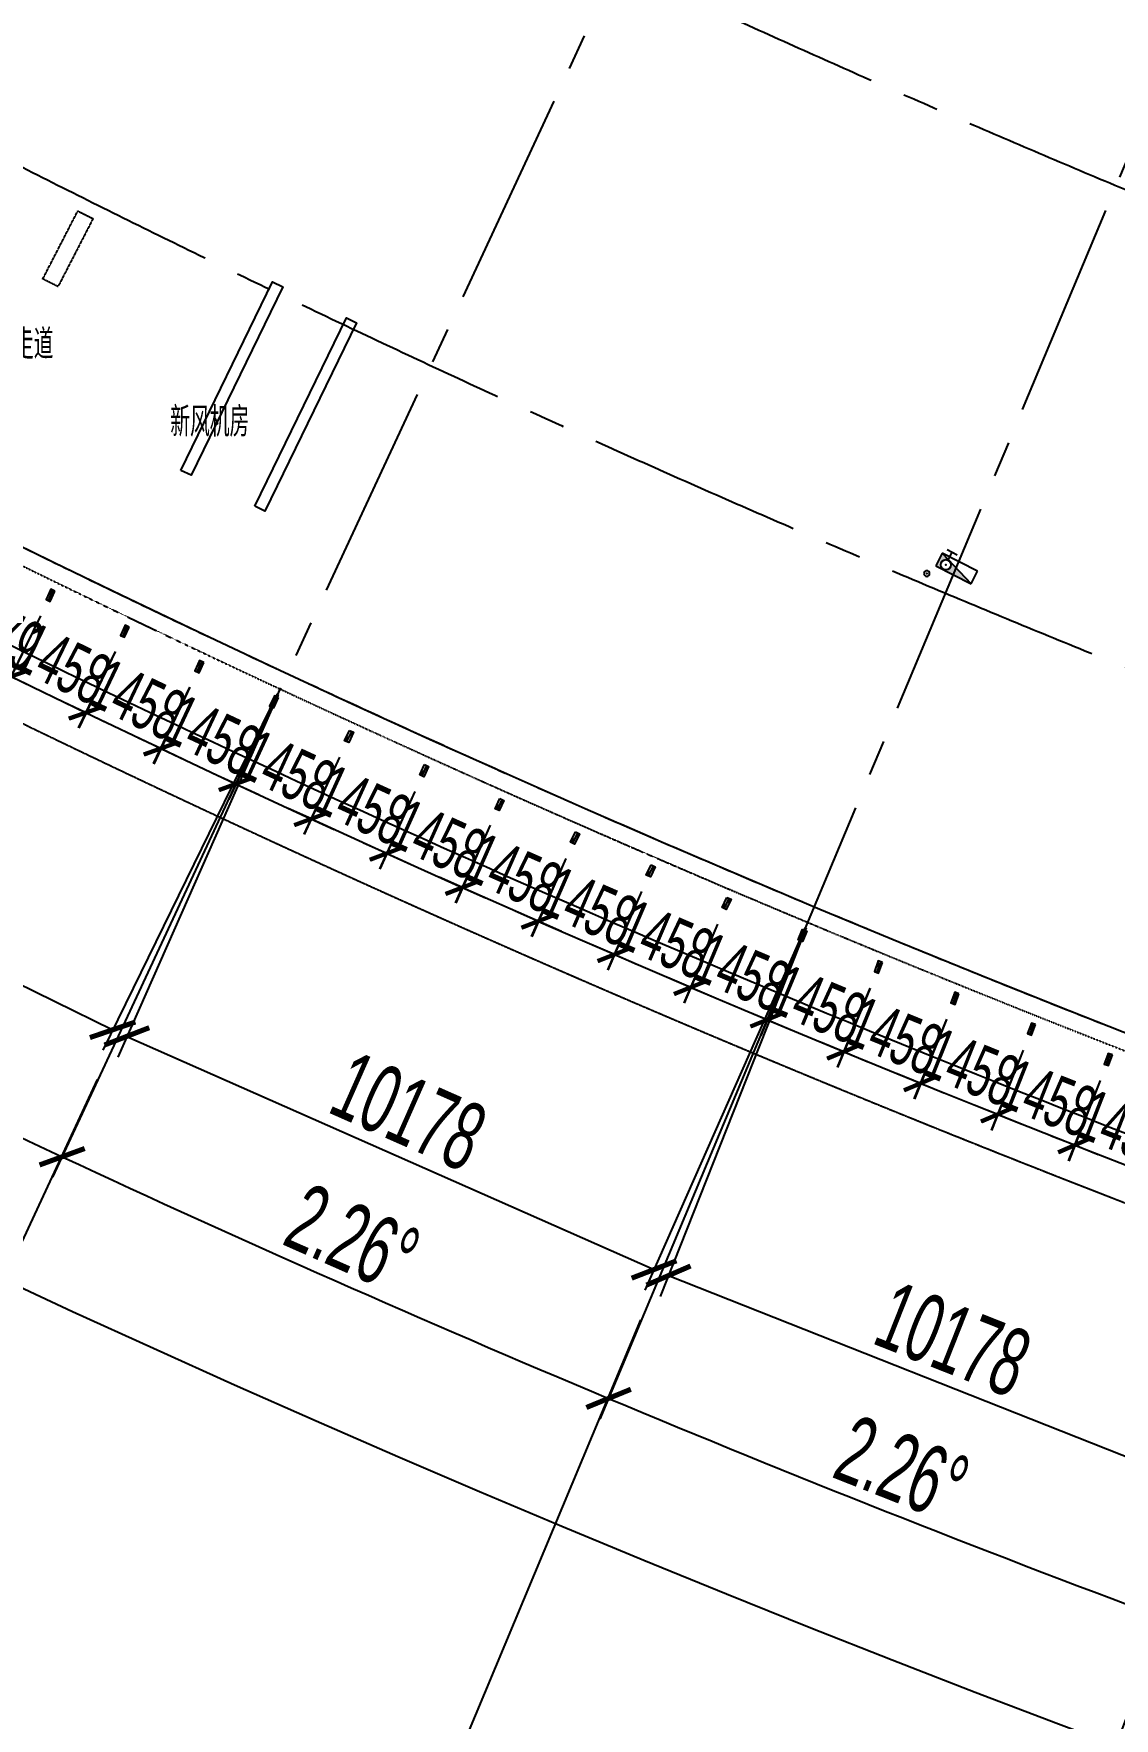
# Model space of a CAD drawing. Extents: x -668578 to 2331563, y -1202445 to 1620273.
# Drawn here: x 207687 to 226766, y 37965 to 67706 of the extents above; entities that cross this region are included whole.
import ezdxf
from ezdxf.enums import TextEntityAlignment as Align

# ---------------------------------------------------------------- set-up
doc = ezdxf.new("R2010")
doc.units = 0
for name, pattern in [('CENTER2', [28.575, 19.05, -3.175, 3.175, -3.175]), ('DASH', [0.35, 0.25, -0.1]), ('DOT2', [0.125, 0, -0.125])]:
    doc.linetypes.add(name, pattern=pattern)
doc.layers.get('0').update_dxf_attribs({"color": 8})
doc.layers.get('Defpoints').update_dxf_attribs({"color": 8})
for name, color, linetype in [('#标注', 8, 'Continuous'), ('#轴线', 8, 'CENTER2'), ('A-BEAM-PLAN-C', 8, 'Continuous'), ('A-FLOR-OTLN', 8, 'DOT2'), ('A-HATH', 8, 'Continuous'), ('A-WIND-FRAM', 8, 'Continuous'), ('外轮廓', 8, 'Continuous'), ('建-文字', 8, 'Continuous'), ('暖-空调箱-基础', 8, 'Continuous'), ('水-消防-消火栓', 8, 'Continuous'), ('水-消防-消火栓-标识', 8, 'Continuous')]:
    doc.layers.add(name, color=color, linetype=linetype)
doc.styles.add('JHZX', font='jrs.shx', dxfattribs={"width": 0.6, "bigfont": 'jhz.shx'})
doc.styles.add('XD2008', font='xd-hzs.shx', dxfattribs={"width": 0.7, "bigfont": 'xd-hztxt.shx'})
doc.dimstyles.new('JZBZ-300', dxfattribs={"dimscale": 300, "dimtxt": 3, "dimasz": 1.5, "dimexe": 1, "dimexo": 1, "dimgap": 0.5, "dimtad": 1, "dimdec": 0, "dimdsep": 46, "dimtxsty": 'JHZX', "dimblk1": 'ARCHTICK', "dimblk2": 'ARCHTICK', "dimsah": 1, "dimcen": 0, "dimclrd": 1, "dimclre": 1, "dimclrt": 2, "dimazin": 2, "dimtfac": 1, "dimtdec": 0, "dimtix": 1, "dimtmove": 0, "dimatfit": 3, "dimfxl": 0, "dimtolj": 1, "dimlwd": -1, "dimlwe": -1, "dimarcsym": 0})
doc.dimstyles.new('JZBZ-400', dxfattribs={"dimscale": 400, "dimtxt": 3, "dimasz": 1.5, "dimexe": 1, "dimexo": 1, "dimgap": 0.5, "dimtad": 1, "dimdec": 0, "dimdsep": 46, "dimtxsty": 'JHZX', "dimblk1": 'ARCHTICK', "dimblk2": 'ARCHTICK', "dimsah": 1, "dimcen": 0, "dimclrd": 1, "dimclre": 1, "dimclrt": 2, "dimazin": 2, "dimtfac": 1, "dimtdec": 0, "dimtix": 1, "dimtmove": 0, "dimatfit": 3, "dimfxl": 0, "dimtolj": 1, "dimlwd": -1, "dimlwe": -1, "dimarcsym": 0})

# ---------------------------------------------------------------- blocks, each defined once
blk = doc.blocks.new('_ARCHTICK')
at = {"color": 0, "linetype": 'ByBlock', "const_width": 0.15}
blk.add_lwpolyline([(-0.5, -0.5), (0.5, 0.5)], dxfattribs=at)
blk = doc.blocks.new('*D2939')
at = {"layer": '#标注', "ltscale": 300, "transparency": 16777216}
for p, q in [((-1773, -1481), (-9342, -7863)), ((165914, -92056), (164727, -101884))]:
    blk.add_line(p, q, dxfattribs=at)
blk.add_arc((197092, 166179), 269610, 220.13382, 263.11563, dxfattribs=at)
at = {"layer": 'Defpoints', "color": 0, "ltscale": 300, "transparency": 16777216}
for p in [(197092, 166179), (-1467, -1224), (40380, -53208), (165962, -91659)]:
    blk.add_point(p, dxfattribs=at)
at = {"layer": '#标注', "ltscale": 300, "transparency": 16777216, "xscale": 600, "yscale": 600, "zscale": 600}
for p, rotation in [((-9036, -7605), 130.1338192809485), ((164775, -101487), 353.1156299250187)]:
    blk.add_blockref('_ARCHTICK', p, dxfattribs=dict(at, rotation=rotation))
at = {"layer": '#标注', "ltscale": 300, "transparency": 16777216, "insert": (69342, -70334), "char_height": 1200, "attachment_point": 5, "rotation": 331.6247, "style": 'JHZX'}
blk.add_mtext('\\A1;42.98°', dxfattribs=at)
blk = doc.blocks.new('*D2958')
at = {"layer": '#标注', "ltscale": 300, "transparency": 16777216}
for p, q in [((78018, -65075), (74585, -71743)), ((87239, -69595), (84071, -76394))]:
    blk.add_line(p, q, dxfattribs=at)
blk.add_arc((197092, 166179), 267210, 242.75582, 245.01802, dxfattribs=at)
at = {"layer": 'Defpoints', "color": 0, "ltscale": 300, "transparency": 16777216}
for p in [(197092, 166179), (78201, -64720), (87408, -69233), (77905, -72977)]:
    blk.add_point(p, dxfattribs=at)
at = {"layer": '#标注', "ltscale": 300, "transparency": 16777216, "xscale": 600, "yscale": 600, "zscale": 600}
for p, rotation in [((74768, -71388), 152.7558238595363), ((84240, -76031), 335.0180245994224)]:
    blk.add_blockref('_ARCHTICK', p, dxfattribs=dict(at, rotation=rotation))
at = {"layer": '#标注', "ltscale": 300, "transparency": 16777216, "insert": (79833, -73038), "char_height": 1200, "attachment_point": 5, "rotation": 333.8869, "style": 'JHZX'}
blk.add_mtext('\\A1;2.26°', dxfattribs=at)
blk = doc.blocks.new('*D2959')
at = {"layer": '#标注', "ltscale": 300, "transparency": 16777216}
for p, q in [((87239, -69595), (84071, -76394)), ((96631, -73748), (93735, -80666))]:
    blk.add_line(p, q, dxfattribs=at)
blk.add_arc((197092, 166179), 267210, 245.01802, 247.28023, dxfattribs=at)
at = {"layer": 'Defpoints', "color": 0, "ltscale": 300, "transparency": 16777216}
for p in [(197092, 166179), (87408, -69233), (96786, -73379), (87438, -77495)]:
    blk.add_point(p, dxfattribs=at)
at = {"layer": '#标注', "ltscale": 300, "transparency": 16777216, "xscale": 600, "yscale": 600, "zscale": 600}
for p, rotation in [((84240, -76031), 155.0180245994236), ((93889, -80297), 337.2802253813074)]:
    blk.add_blockref('_ARCHTICK', p, dxfattribs=dict(at, rotation=rotation))
at = {"layer": '#标注', "ltscale": 300, "transparency": 16777216, "insert": (89367, -77480), "char_height": 1200, "attachment_point": 5, "rotation": 336.1491, "style": 'JHZX'}
blk.add_mtext('\\A1;2.26°', dxfattribs=at)
blk = doc.blocks.new('*D2960')
at = {"layer": '#标注', "ltscale": 300, "transparency": 16777216}
for p, q in [((96631, -73748), (93735, -80666)), ((106180, -77526), (103559, -84553))]:
    blk.add_line(p, q, dxfattribs=at)
blk.add_arc((197092, 166179), 267210, 247.28023, 249.54243, dxfattribs=at)
at = {"layer": 'Defpoints', "color": 0, "ltscale": 300, "transparency": 16777216}
for p in [(197092, 166179), (96786, -73379), (106320, -77151), (97142, -81634)]:
    blk.add_point(p, dxfattribs=at)
at = {"layer": '#标注', "ltscale": 300, "transparency": 16777216, "xscale": 600, "yscale": 600, "zscale": 600}
for p, rotation in [((93889, -80297), 157.2802253813057), ((103699, -84178), 339.5424261212691)]:
    blk.add_blockref('_ARCHTICK', p, dxfattribs=dict(at, rotation=rotation))
at = {"layer": '#标注', "ltscale": 300, "transparency": 16777216, "insert": (99069, -81542), "char_height": 1200, "attachment_point": 5, "rotation": 338.4113, "style": 'JHZX'}
blk.add_mtext('\\A1;2.26°', dxfattribs=at)
blk = doc.blocks.new('*U2924')
at = {"linetype": 'ByBlock'}
blk.add_line((0, -20), (0, 0), dxfattribs=at)
blk.add_circle((0, -24), 4, dxfattribs=at)
at = {"color": 253, "linetype": 'ByBlock', "style": 'JHZX', "width": 0.75}
blk.add_attdef('AXES', text='', height=4, dxfattribs=at).set_placement((0, -24), align=Align.MIDDLE_CENTER)
blk = doc.blocks.new('*D3014')
at = {"layer": '#标注', "transparency": 16777216}
for p, q in [((-66450, -58952), (-69281, -65356)), ((-57141, -63067), (-59973, -69472)), ((-69120, -64990), (-59811, -69106))]:
    blk.add_line(p, q, dxfattribs=at)
at = {"layer": 'Defpoints', "color": 0, "transparency": 16777216}
for p in [(-66288, -58586), (-56979, -62701), (-59811, -69106)]:
    blk.add_point(p, dxfattribs=at)
at = {"layer": '#标注', "transparency": 16777216, "xscale": 600, "yscale": 600, "zscale": 600}
for p, rotation in [((-69120, -64990), 156.1491234698801), ((-59811, -69106), 336.1491234698801)]:
    blk.add_blockref('_ARCHTICK', p, dxfattribs=dict(at, rotation=rotation))
at = {"layer": '#标注', "transparency": 16777216, "insert": (-64142, -66317), "char_height": 1200, "attachment_point": 5, "rotation": 336.1491, "style": 'JHZX'}
blk.add_mtext('\\A1;10178', dxfattribs=at)
blk = doc.blocks.new('*D3015')
at = {"layer": '#标注', "transparency": 16777216}
for p, q in [((-75603, -54465), (-78685, -60753)), ((-66464, -58945), (-69546, -65233)), ((-78509, -60394), (-69370, -64874))]:
    blk.add_line(p, q, dxfattribs=at)
at = {"layer": 'Defpoints', "color": 0, "transparency": 16777216}
for p in [(-75427, -54106), (-66288, -58586), (-69370, -64874)]:
    blk.add_point(p, dxfattribs=at)
at = {"layer": '#标注', "transparency": 16777216, "xscale": 600, "yscale": 600, "zscale": 600}
for p, rotation in [((-78509, -60394), 153.8869252948706), ((-69370, -64874), 333.8869252948707)]:
    blk.add_blockref('_ARCHTICK', p, dxfattribs=dict(at, rotation=rotation))
at = {"layer": '#标注', "transparency": 16777216, "insert": (-73588, -61915), "char_height": 1200, "attachment_point": 5, "rotation": 333.8869, "style": 'JHZX'}
blk.add_mtext('\\A1;10178', dxfattribs=at)
blk = doc.blocks.new('*D3021')
at = {"layer": '#标注', "transparency": 16777216}
for p, q in [((-57126, -63073), (-59703, -69585)), ((-47662, -66818), (-50239, -73330)), ((-59556, -69213), (-50092, -72958))]:
    blk.add_line(p, q, dxfattribs=at)
at = {"layer": 'Defpoints', "color": 0, "transparency": 16777216}
for p in [(-56979, -62701), (-47515, -66446), (-50092, -72958)]:
    blk.add_point(p, dxfattribs=at)
at = {"layer": '#标注', "transparency": 16777216, "xscale": 600, "yscale": 600, "zscale": 600}
for p, rotation in [((-59556, -69213), 158.4113267958143), ((-50092, -72958), 338.4113267958143)]:
    blk.add_blockref('_ARCHTICK', p, dxfattribs=dict(at, rotation=rotation))
at = {"layer": '#标注', "transparency": 16777216, "insert": (-54529, -70341), "char_height": 1200, "attachment_point": 5, "rotation": 338.4113, "style": 'JHZX'}
blk.add_mtext('\\A1;10178', dxfattribs=at)
blk = doc.blocks.new('*D2712')
at = {"layer": '#标注', "color": 1, "ltscale": 300, "transparency": 16777216}
for p, q in [((206749, 57949), (206094, 56610)), ((207809, 57431), (207153, 56091)), ((206226, 56879), (205822, 57077)), ((206226, 56879), (207285, 56361)), ((207285, 56361), (207689, 56163))]:
    blk.add_line(p, q, dxfattribs=at)
at = {"layer": 'Defpoints', "color": 0, "ltscale": 300, "transparency": 16777216}
for p in [(206881, 58219), (207941, 57700), (207285, 56361)]:
    blk.add_point(p, dxfattribs=at)
at = {"layer": '#标注', "color": 1, "ltscale": 300, "transparency": 16777216, "xscale": 450, "yscale": 450, "zscale": 450}
for p, rotation in [((206226, 56879), 333.9177670840003), ((207285, 56361), 153.9177670840002)]:
    blk.add_blockref('_ARCHTICK', p, dxfattribs=dict(at, rotation=rotation))
at = {"layer": '#标注', "color": 2, "ltscale": 300, "transparency": 16777216, "insert": (207019, 57159), "char_height": 900, "attachment_point": 5, "rotation": 333.9178, "style": 'JHZX'}
blk.add_mtext('\\A1;1179', dxfattribs=at)
blk = doc.blocks.new('*D2713')
at = {"layer": '#标注', "color": 1, "ltscale": 300, "transparency": 16777216}
for p, q in [((207810, 57430), (207161, 56086)), ((207291, 56356), (206886, 56552)), ((209123, 56796), (208474, 55452)), ((207291, 56356), (208604, 55722)), ((208604, 55722), (209009, 55526))]:
    blk.add_line(p, q, dxfattribs=at)
at = {"layer": 'Defpoints', "color": 0, "ltscale": 300, "transparency": 16777216}
for p in [(207941, 57700), (209253, 57066), (208604, 55722)]:
    blk.add_point(p, dxfattribs=at)
at = {"layer": '#标注', "color": 1, "ltscale": 300, "transparency": 16777216, "xscale": 450, "yscale": 450, "zscale": 450}
for p, rotation in [((207291, 56356), 334.2100871150894), ((208604, 55722), 154.2100871150894)]:
    blk.add_blockref('_ARCHTICK', p, dxfattribs=dict(at, rotation=rotation))
at = {"layer": '#标注', "color": 2, "ltscale": 300, "transparency": 16777216, "insert": (208209, 56580), "char_height": 900, "attachment_point": 5, "rotation": 334.2101, "style": 'JHZX'}
blk.add_mtext('\\A1;1458', dxfattribs=at)
blk = doc.blocks.new('*D2714')
at = {"layer": '#标注', "color": 1, "ltscale": 300, "transparency": 16777216}
for p, q in [((209124, 56795), (208482, 55445)), ((210440, 56168), (209798, 54819)), ((208611, 55716), (208204, 55910)), ((208611, 55716), (209927, 55090)), ((209927, 55090), (210333, 54896))]:
    blk.add_line(p, q, dxfattribs=at)
at = {"layer": 'Defpoints', "color": 0, "ltscale": 300, "transparency": 16777216}
for p in [(209253, 57066), (210569, 56439), (209927, 55090)]:
    blk.add_point(p, dxfattribs=at)
at = {"layer": '#标注', "color": 1, "ltscale": 300, "transparency": 16777216, "xscale": 450, "yscale": 450, "zscale": 450}
for p, rotation in [((208611, 55716), 334.5332609534205), ((209927, 55090), 154.5332609534205)]:
    blk.add_blockref('_ARCHTICK', p, dxfattribs=dict(at, rotation=rotation))
at = {"layer": '#标注', "color": 2, "ltscale": 300, "transparency": 16777216, "insert": (209527, 55945), "char_height": 900, "attachment_point": 5, "rotation": 334.5333, "style": 'JHZX'}
blk.add_mtext('\\A1;1458', dxfattribs=at)
blk = doc.blocks.new('*D2715')
at = {"layer": '#标注', "color": 1, "ltscale": 300, "transparency": 16777216}
for p, q in [((210442, 56167), (209806, 54812)), ((211762, 55548), (211126, 54193)), ((209933, 55084), (209526, 55275)), ((209933, 55084), (211253, 54464)), ((211253, 54464), (211660, 54273))]:
    blk.add_line(p, q, dxfattribs=at)
at = {"layer": 'Defpoints', "color": 0, "ltscale": 300, "transparency": 16777216}
for p in [(210569, 56439), (211889, 55820), (211253, 54464)]:
    blk.add_point(p, dxfattribs=at)
at = {"layer": '#标注', "color": 1, "ltscale": 300, "transparency": 16777216, "xscale": 450, "yscale": 450, "zscale": 450}
for p, rotation in [((209933, 55084), 334.8564512990415), ((211253, 54464), 154.8564512990415)]:
    blk.add_blockref('_ARCHTICK', p, dxfattribs=dict(at, rotation=rotation))
at = {"layer": '#标注', "color": 2, "ltscale": 300, "transparency": 16777216, "insert": (210848, 55317), "char_height": 900, "attachment_point": 5, "rotation": 334.8565, "style": 'JHZX'}
blk.add_mtext('\\A1;1458', dxfattribs=at)
blk = doc.blocks.new('*D2716')
at = {"layer": '#标注', "color": 1, "ltscale": 300, "transparency": 16777216}
for p, q in [((211763, 55547), (211134, 54186)), ((213086, 54935), (212457, 53574)), ((211260, 54458), (210851, 54647)), ((211260, 54458), (212583, 53846)), ((212583, 53846), (212991, 53658))]:
    blk.add_line(p, q, dxfattribs=at)
at = {"layer": 'Defpoints', "color": 0, "ltscale": 300, "transparency": 16777216}
for p in [(211889, 55820), (213212, 55208), (212583, 53846)]:
    blk.add_point(p, dxfattribs=at)
at = {"layer": '#标注', "color": 1, "ltscale": 300, "transparency": 16777216, "xscale": 450, "yscale": 450, "zscale": 450}
for p, rotation in [((211260, 54458), 335.179621889747), ((212583, 53846), 155.1796218897469)]:
    blk.add_blockref('_ARCHTICK', p, dxfattribs=dict(at, rotation=rotation))
at = {"layer": '#标注', "color": 2, "ltscale": 300, "transparency": 16777216, "insert": (212173, 54697), "char_height": 900, "attachment_point": 5, "rotation": 335.1796, "style": 'JHZX'}
blk.add_mtext('\\A1;1458', dxfattribs=at)
blk = doc.blocks.new('*D2717')
at = {"layer": '#标注', "color": 1, "ltscale": 300, "transparency": 16777216}
for p, q in [((213088, 54935), (212465, 53569)), ((214414, 54330), (213792, 52964)), ((212590, 53842), (212180, 54028)), ((212590, 53842), (213916, 53237)), ((213916, 53237), (214326, 53051))]:
    blk.add_line(p, q, dxfattribs=at)
at = {"layer": 'Defpoints', "color": 0, "ltscale": 300, "transparency": 16777216}
for p in [(213212, 55208), (214539, 54603), (213916, 53237)]:
    blk.add_point(p, dxfattribs=at)
at = {"layer": '#标注', "color": 1, "ltscale": 300, "transparency": 16777216, "xscale": 450, "yscale": 450, "zscale": 450}
for p, rotation in [((212590, 53842), 335.5027874053412), ((213916, 53237), 155.5027874053413)]:
    blk.add_blockref('_ARCHTICK', p, dxfattribs=dict(at, rotation=rotation))
at = {"layer": '#标注', "color": 2, "ltscale": 300, "transparency": 16777216, "insert": (213502, 54086), "char_height": 900, "attachment_point": 5, "rotation": 335.5028, "style": 'JHZX'}
blk.add_mtext('\\A1;1458', dxfattribs=at)
blk = doc.blocks.new('*D2718')
at = {"layer": '#标注', "color": 1, "ltscale": 300, "transparency": 16777216}
for p, q in [((214416, 54329), (213800, 52958)), ((215746, 53733), (215130, 52361)), ((213923, 53232), (213512, 53416)), ((213923, 53232), (215253, 52635)), ((215253, 52635), (215663, 52450))]:
    blk.add_line(p, q, dxfattribs=at)
at = {"layer": 'Defpoints', "color": 0, "ltscale": 300, "transparency": 16777216}
for p in [(214539, 54603), (215869, 54006), (215253, 52635)]:
    blk.add_point(p, dxfattribs=at)
at = {"layer": '#标注', "color": 1, "ltscale": 300, "transparency": 16777216, "xscale": 450, "yscale": 450, "zscale": 450}
for p, rotation in [((213923, 53232), 335.8259622502645), ((215253, 52635), 155.8259622502645)]:
    blk.add_blockref('_ARCHTICK', p, dxfattribs=dict(at, rotation=rotation))
at = {"layer": '#标注', "color": 2, "ltscale": 300, "transparency": 16777216, "insert": (214834, 53480), "char_height": 900, "attachment_point": 5, "rotation": 335.826, "style": 'JHZX'}
blk.add_mtext('\\A1;1458', dxfattribs=at)
blk = doc.blocks.new('*D2719')
at = {"layer": '#标注', "color": 1, "ltscale": 300, "transparency": 16777216}
for p, q in [((215747, 53732), (215139, 52356)), ((217081, 53142), (216472, 51766)), ((215260, 52630), (214849, 52812)), ((215260, 52630), (216593, 52041)), ((216593, 52041), (217005, 51859))]:
    blk.add_line(p, q, dxfattribs=at)
at = {"layer": 'Defpoints', "color": 0, "ltscale": 300, "transparency": 16777216}
for p in [(215869, 54006), (217202, 53417), (216593, 52041)]:
    blk.add_point(p, dxfattribs=at)
at = {"layer": '#标注', "color": 1, "ltscale": 300, "transparency": 16777216, "xscale": 450, "yscale": 450, "zscale": 450}
for p, rotation in [((215260, 52630), 336.1491376852708), ((216593, 52041), 156.1491376852707)]:
    blk.add_blockref('_ARCHTICK', p, dxfattribs=dict(at, rotation=rotation))
at = {"layer": '#标注', "color": 2, "ltscale": 300, "transparency": 16777216, "insert": (216169, 52884), "char_height": 900, "attachment_point": 5, "rotation": 336.1491, "style": 'JHZX'}
blk.add_mtext('\\A1;1458', dxfattribs=at)
blk = doc.blocks.new('*D2720')
at = {"layer": '#标注', "color": 1, "ltscale": 300, "transparency": 16777216}
for p, q in [((217082, 53142), (216480, 51760)), ((218419, 52560), (217817, 51178)), ((216600, 52035), (216188, 52214)), ((216600, 52035), (217937, 51453)), ((217937, 51453), (218349, 51273))]:
    blk.add_line(p, q, dxfattribs=at)
at = {"layer": 'Defpoints', "color": 0, "ltscale": 300, "transparency": 16777216}
for p in [(217202, 53417), (218539, 52835), (217937, 51453)]:
    blk.add_point(p, dxfattribs=at)
at = {"layer": '#标注', "color": 1, "ltscale": 300, "transparency": 16777216, "xscale": 450, "yscale": 450, "zscale": 450}
for p, rotation in [((216600, 52035), 336.4723117990469), ((217937, 51453), 156.4723117990469)]:
    blk.add_blockref('_ARCHTICK', p, dxfattribs=dict(at, rotation=rotation))
at = {"layer": '#标注', "color": 2, "ltscale": 300, "transparency": 16777216, "insert": (217508, 52294), "char_height": 900, "attachment_point": 5, "rotation": 336.4723, "style": 'JHZX'}
blk.add_mtext('\\A1;1458', dxfattribs=at)
blk = doc.blocks.new('*D2721')
at = {"layer": '#标注', "color": 1, "ltscale": 300, "transparency": 16777216}
for p, q in [((218420, 52559), (217825, 51171)), ((219760, 51985), (219165, 50597)), ((217944, 51447), (217530, 51624)), ((217944, 51447), (219284, 50873)), ((219284, 50873), (219697, 50695))]:
    blk.add_line(p, q, dxfattribs=at)
at = {"layer": 'Defpoints', "color": 0, "ltscale": 300, "transparency": 16777216}
for p in [(218539, 52835), (219878, 52260), (219284, 50873)]:
    blk.add_point(p, dxfattribs=at)
at = {"layer": '#标注', "color": 1, "ltscale": 300, "transparency": 16777216, "xscale": 450, "yscale": 450, "zscale": 450}
for p, rotation in [((217944, 51447), 336.7954859437339), ((219284, 50873), 156.7954859437339)]:
    blk.add_blockref('_ARCHTICK', p, dxfattribs=dict(at, rotation=rotation))
at = {"layer": '#标注', "color": 2, "ltscale": 300, "transparency": 16777216, "insert": (218850, 51711), "char_height": 900, "attachment_point": 5, "rotation": 336.7955, "style": 'JHZX'}
blk.add_mtext('\\A1;1458', dxfattribs=at)
blk = doc.blocks.new('*D2722')
at = {"layer": '#标注', "color": 1, "ltscale": 300, "transparency": 16777216}
for p, q in [((219762, 51984), (219174, 50590)), ((221105, 51418), (220518, 50024)), ((219291, 50867), (218876, 51042)), ((219291, 50867), (220634, 50300)), ((220634, 50300), (221049, 50126))]:
    blk.add_line(p, q, dxfattribs=at)
at = {"layer": 'Defpoints', "color": 0, "ltscale": 300, "transparency": 16777216}
for p in [(219878, 52260), (221222, 51694), (220634, 50300)]:
    blk.add_point(p, dxfattribs=at)
at = {"layer": '#标注', "color": 1, "ltscale": 300, "transparency": 16777216, "xscale": 450, "yscale": 450, "zscale": 450}
for p, rotation in [((219291, 50867), 337.1406114476976), ((220634, 50300), 157.1406114476976)]:
    blk.add_blockref('_ARCHTICK', p, dxfattribs=dict(at, rotation=rotation))
at = {"layer": '#标注', "color": 2, "ltscale": 300, "transparency": 16777216, "insert": (220196, 51136), "char_height": 900, "attachment_point": 5, "rotation": 337.1406, "style": 'JHZX'}
blk.add_mtext('\\A1;1458', dxfattribs=at)
blk = doc.blocks.new('*D2723')
at = {"layer": '#标注', "color": 1, "ltscale": 300, "transparency": 16777216}
for p, q in [((221106, 51417), (220525, 50019)), ((222452, 50857), (221871, 49459)), ((220640, 50296), (220225, 50468)), ((220640, 50296), (221986, 49736)), ((221986, 49736), (222401, 49563))]:
    blk.add_line(p, q, dxfattribs=at)
at = {"layer": 'Defpoints', "color": 0, "ltscale": 300, "transparency": 16777216}
for p in [(221222, 51694), (222567, 51134), (221986, 49736)]:
    blk.add_point(p, dxfattribs=at)
at = {"layer": '#标注', "color": 1, "ltscale": 300, "transparency": 16777216, "xscale": 450, "yscale": 450, "zscale": 450}
for p, rotation in [((220640, 50296), 337.4198617751447), ((221986, 49736), 157.4198617751448)]:
    blk.add_blockref('_ARCHTICK', p, dxfattribs=dict(at, rotation=rotation))
at = {"layer": '#标注', "color": 2, "ltscale": 300, "transparency": 16777216, "insert": (221543, 50570), "char_height": 900, "attachment_point": 5, "rotation": 337.4199, "style": 'JHZX'}
blk.add_mtext('\\A1;1458', dxfattribs=at)
blk = doc.blocks.new('*D2724')
at = {"layer": '#标注', "color": 1, "ltscale": 300, "transparency": 16777216}
for p, q in [((222454, 50857), (221880, 49452)), ((223803, 50305), (223229, 48901)), ((221993, 49730), (221577, 49900)), ((221993, 49730), (223343, 49178)), ((223343, 49178), (223759, 49008))]:
    blk.add_line(p, q, dxfattribs=at)
at = {"layer": 'Defpoints', "color": 0, "ltscale": 300, "transparency": 16777216}
for p in [(222567, 51134), (223917, 50583), (223343, 49178)]:
    blk.add_point(p, dxfattribs=at)
at = {"layer": '#标注', "color": 1, "ltscale": 300, "transparency": 16777216, "xscale": 450, "yscale": 450, "zscale": 450}
for p, rotation in [((221993, 49730), 337.7649645479589), ((223343, 49178), 157.7649645479589)]:
    blk.add_blockref('_ARCHTICK', p, dxfattribs=dict(at, rotation=rotation))
at = {"layer": '#标注', "color": 2, "ltscale": 300, "transparency": 16777216, "insert": (222895, 50010), "char_height": 900, "attachment_point": 5, "rotation": 337.765, "style": 'JHZX'}
blk.add_mtext('\\A1;1458', dxfattribs=at)
blk = doc.blocks.new('*D2725')
at = {"layer": '#标注', "color": 1, "ltscale": 300, "transparency": 16777216}
for p, q in [((223805, 50304), (223238, 48894)), ((225157, 49760), (224590, 48350)), ((223350, 49173), (222932, 49341)), ((223350, 49173), (224702, 48629)), ((224702, 48629), (225120, 48461))]:
    blk.add_line(p, q, dxfattribs=at)
at = {"layer": 'Defpoints', "color": 0, "ltscale": 300, "transparency": 16777216}
for p in [(223917, 50583), (225269, 50039), (224702, 48629)]:
    blk.add_point(p, dxfattribs=at)
at = {"layer": '#标注', "color": 1, "ltscale": 300, "transparency": 16777216, "xscale": 450, "yscale": 450, "zscale": 450}
for p, rotation in [((223350, 49173), 338.0881393778219), ((224702, 48629), 158.0881393778219)]:
    blk.add_blockref('_ARCHTICK', p, dxfattribs=dict(at, rotation=rotation))
at = {"layer": '#标注', "color": 2, "ltscale": 300, "transparency": 16777216, "insert": (224250, 49457), "char_height": 900, "attachment_point": 5, "rotation": 338.0881, "style": 'JHZX'}
blk.add_mtext('\\A1;1458', dxfattribs=at)
blk = doc.blocks.new('*D2726')
at = {"layer": '#标注', "color": 1, "ltscale": 300, "transparency": 16777216}
for p, q in [((225159, 49760), (224599, 48344)), ((226514, 49223), (225954, 47808)), ((224709, 48623), (224291, 48789)), ((224709, 48623), (226065, 48087)), ((226065, 48087), (226483, 47921))]:
    blk.add_line(p, q, dxfattribs=at)
at = {"layer": 'Defpoints', "color": 0, "ltscale": 300, "transparency": 16777216}
for p in [(225269, 50039), (226625, 49502), (226065, 48087)]:
    blk.add_point(p, dxfattribs=at)
at = {"layer": '#标注', "color": 1, "ltscale": 300, "transparency": 16777216, "xscale": 450, "yscale": 450, "zscale": 450}
for p, rotation in [((224709, 48623), 338.4113142554529), ((226065, 48087), 158.4113142554529)]:
    blk.add_blockref('_ARCHTICK', p, dxfattribs=dict(at, rotation=rotation))
at = {"layer": '#标注', "color": 2, "ltscale": 300, "transparency": 16777216, "insert": (225608, 48913), "char_height": 900, "attachment_point": 5, "rotation": 338.4113, "style": 'JHZX'}
blk.add_mtext('\\A1;1458', dxfattribs=at)
blk = doc.blocks.new('*D2727')
at = {"layer": '#标注', "color": 1, "ltscale": 300, "transparency": 16777216}
for p, q in [((226516, 49223), (225963, 47802)), ((227875, 48694), (227322, 47273)), ((226072, 48081), (225652, 48245)), ((226072, 48081), (227430, 47553)), ((227430, 47553), (227850, 47389))]:
    blk.add_line(p, q, dxfattribs=at)
at = {"layer": 'Defpoints', "color": 0, "ltscale": 300, "transparency": 16777216}
for p in [(226625, 49502), (227983, 48974), (227430, 47553)]:
    blk.add_point(p, dxfattribs=at)
at = {"layer": '#标注', "color": 1, "ltscale": 300, "transparency": 16777216, "xscale": 450, "yscale": 450, "zscale": 450}
for p, rotation in [((226072, 48081), 338.7344892477993), ((227430, 47553), 158.7344892477992)]:
    blk.add_blockref('_ARCHTICK', p, dxfattribs=dict(at, rotation=rotation))
at = {"layer": '#标注', "color": 2, "ltscale": 300, "transparency": 16777216, "insert": (226969, 48376), "char_height": 900, "attachment_point": 5, "rotation": 338.7345, "style": 'JHZX'}
blk.add_mtext('\\A1;1458', dxfattribs=at)
blk = doc.blocks.new('幕墙分隔')
for p, q in [((-40, -100), (40, 100)), ((0, 100), (0, -100))]:
    blk.add_line(p, q)
blk.add_lwpolyline([(-40, 100), (40, 100), (40, -100), (-40, -100)], close=True)
blk = doc.blocks.new('消火栓箱-111')
blk.add_hatch(color=256).paths.add_polyline_path([(-200, -54), (-200, -60, -0.414214), (-110, -150, -1), (-290, -150, -0.414214), (-200, -60), (-200, -54), (-350, 0), (-350, -250), (350, -250)])
for p, q in [((350, 0), (-350, 0)), ((-350, 0), (350, -250)), ((-350, 0), (-350, -250)), ((-300, 100), (-100, 100)), ((-200, -60), (-200, 100)), ((350, -250), (350, 0)), ((-350, -250), (350, -250))]:
    blk.add_line(p, q)
blk.add_circle((-200, -150), 90)
blk.add_point((-200, -150))
at = {"layer": '水-消防-消火栓'}
blk.add_arc((-350, 0), 700, 359.9687, 0, dxfattribs=at)
blk = doc.blocks.new('立管-R75-1')
at = {"linetype": 'Continuous'}
blk.add_circle((0, 0), 75, dxfattribs=at)
blk.add_point((0, 0), dxfattribs=at)
blk = doc.blocks.new('A$Caccc0cd0')
at = {"layer": '#标注'}
for p1, p2, picture, middle in [((-75427.1, -54105.9), (-66287.9, -58585.7), '*D3015', (-73587.6, -61915.4)), ((-66287.9, -58585.7), (-56979.1, -62701.2), '*D3014', (-64141.7, -66316.5)), ((-56979.1, -62701.2), (-47515.1, -66446.1), '*D3021', (-54529.4, -70341.4))]:
    dim = blk.add_aligned_dim(p1=p1, p2=p2, distance=-7002.8, dimstyle='JZBZ-400', override={"dimclrd": 256, "dimclre": 256, "dimclrt": 256}, dxfattribs=at)
    dim.commit()
    dim.dimension.update_dxf_attribs({"geometry": picture, "text_midpoint": middle})
blk = doc.blocks.new('DSGDFG')
at = {"layer": '#标注', "ltscale": 300}
blk.add_arc((197092.2, 166179.2), 257800, 220.136073, 263.11563, dxfattribs=at)
at = {"layer": '#轴线', "ltscale": 200}
for p, q in [((117060, -5591.3), (87404.4, -69240.3)), ((96783.9, -73383.1), (123902.6, -8616.5))]:
    blk.add_line(p, q, dxfattribs=at)
for radius in [228400, 236200, 244000, 251800, 257800]:
    blk.add_arc((197092.2, 166179.2), radius, 218.438892, 265.140584, dxfattribs=at)
at = {"layer": '#标注', "ltscale": 300}
blk.add_blockref('A$Caccc0cd0', (154502.6, -8915.6), dxfattribs=at)
at = {"layer": '#标注', "linetype": 'ByBlock'}
for p, xscale, yscale, rotation, values in [((84865.6, -74667.5), 399.9999999999999, 399.9999999999999, 335.0469225029738, {'AXES': 'S12'}), ((94459.4, -78909.4), 400, 400, 337.3090044329978, {'AXES': 'S13'}), ((104213.1, -82769.4), 400, 400, 339.5710863630217, {'AXES': 'S14'})]:
    blk.add_blockref('*U2924', p, dxfattribs=dict(at, xscale=xscale, yscale=yscale, rotation=rotation)).add_auto_attribs(values)
at = {"layer": '#标注', "ltscale": 300}
for base, p1, p2, picture, middle in [((40379.7, -53208.3), (-1467, -1223.5), (165961.7, -91658.5), '*D2939', (69341.6, -70334.5)), ((77904.8, -72977), (78201.1, -64719.7), (87407.9, -69232.7), '*D2958', (79833.3, -73037.8)), ((87437.8, -77495.2), (87407.9, -69232.7), (96785.7, -73378.8), '*D2959', (89367.2, -77479.9)), ((97141.7, -81633.7), (96785.7, -73378.8), (106319.9, -77151.4), '*D2960', (99069, -81542.2))]:
    dim = blk.add_angular_dim_3p(base=base, center=(197092.1, 166179.2), p1=p1, p2=p2, dimstyle='JZBZ-400', override={"dimclrd": 256, "dimclre": 256, "dimclrt": 256}, dxfattribs=at)
    dim.commit()
    dim.dimension.update_dxf_attribs({"geometry": picture, "text_midpoint": middle})
blk = doc.blocks.new('HJGHJ')
at = {"layer": '#标注', "ltscale": 300}
for p1, p2, distance, picture, middle in [((206881.4, 58218.6), (207940.7, 57700), -1491.1, '*D2712', (207019.3, 57159)), ((207940.7, 57700), (209253.3, 57065.8), -1492.2, '*D2713', (208208.8, 56579.6)), ((209253.3, 57065.8), (210569.4, 56439), -1494.7, '*D2714', (209526.6, 55944.6)), ((210569.4, 56439), (211889.1, 55819.5), -1497.2, '*D2715', (210848.1, 55317.1)), ((211889.1, 55819.5), (213212.2, 55207.6), -1499.7, '*D2716', (212173, 54697)), ((213212.2, 55207.6), (214538.7, 54603.2), -1501, '*D2717', (213501.9, 54085.5)), ((214538.7, 54603.2), (215868.7, 54006.2), -1503.5, '*D2718', (214833.7, 53480.4)), ((215868.7, 54006.2), (217201.9, 53416.7), -1504.7, '*D2719', (216169.5, 52884)), ((217201.9, 53416.7), (218538.5, 52834.8), -1507.2, '*D2720', (217508.1, 52293.9)), ((218538.5, 52834.8), (219878.4, 52260.4), -1509.8, '*D2721', (218850, 51711.5)), ((219878.4, 52260.4), (221221.7, 51694.1), -1512.4, '*D2722', (220195.6, 51136.5)), ((221221.7, 51694.1), (222567.5, 51134.5), -1514.6, '*D2723', (221543.4, 50569.8)), ((222567.5, 51134.5), (223916.9, 50582.8), -1517.3, '*D2724', (222895.1, 50009.5)), ((223916.9, 50582.8), (225269.3, 50038.8), -1519.8, '*D2725', (224249.8, 49457.4)), ((225269.3, 50038.8), (226624.8, 49502.4), -1522.3, '*D2726', (225607.7, 48913)), ((226624.8, 49502.4), (227983.4, 48973.7), -1524.8, '*D2727', (226968.7, 48376.2))]:
    dim = blk.add_aligned_dim(p1=p1, p2=p2, distance=distance, dimstyle='JZBZ-300', dxfattribs=at)
    dim.commit()
    dim.dimension.update_dxf_attribs({"geometry": picture, "text_midpoint": middle})

msp = doc.modelspace()

# ---------------------------------------------------------------- linework, layer by layer
at = {"layer": 'A-BEAM-PLAN-C', "linetype": 'DASH'}
msp.add_lwpolyline([(207848.4, 63376.1), (208466.4, 64576.4), (208734.8, 64442.3), (208116.7, 63242)], close=True, dxfattribs=at)
at = {"layer": 'A-FLOR-OTLN'}
msp.add_lwpolyline([(144723.5, 144904.2), (123725.4, 127200.9, 0.4137557), (123453.2, 124033.1, 0.1896725), (289602.9, 33911, 0.4147861), (292110.8, 35874.5), (301329.9, 112232.2, 0.3799313), (283898, 137386.1, 0.2364517)], format="xyb", dxfattribs=at)
at = {"layer": 'A-HATH'}
msp.add_lwpolyline([(206795.9, 57146.4, 0.0504288), (255739.6, 38991.5)], format="xyb", dxfattribs=at)
at = {"layer": '外轮廓', "color": 3, "linetype": 'DASH', "ltscale": 5}
msp.add_lwpolyline([(247962, 95189.5, -0.0557711), (206693.7, 116160.7, 0.0893479), (198834.6, 119514.7), (198303.9, 119636.3, -0.1125361), (188734.2, 124250.3, -0.0289167), (170483.8, 140623, 0.4135318), (166811.2, 140640.7), (136046.8, 110241.2, 0.4147813), (136028.4, 106560.7, 0.1704917), (291409.1, 31179.3, 0.412564), (294285.9, 33450.8), (303762.3, 111938.5, 1.1742183), (253463.5, 109937.5, 1.1742183)], format="xyb", dxfattribs=at)
at = {"layer": '暖-空调箱-基础', "elevation": 0}
for points in [[(210284.9, 59996.8), (211903.3, 63324.1), (212083.1, 63236.6), (210464.8, 59909.3)], [(211588.9, 59362.6), (213207.2, 62689.9), (213387.1, 62602.4), (211768.7, 59275.1)]]:
    msp.add_lwpolyline(points, close=True, dxfattribs=at)

# ---------------------------------------------------------------- block references
at = {"layer": '#标注'}
for name, p in [('DSGDFG', (123948.9, 123910)), ('HJGHJ', (0, 0))]:
    msp.add_blockref(name, p, dxfattribs=at)
at = {"layer": 'A-WIND-FRAM', "xscale": -1}
for p, rotation in [((207982.9, 57790.7), 335.0780808747944), ((209295.4, 57156.5), 335.0780808747944), ((210611.6, 56529.7), 335.0780808747944), ((211931.3, 55910.2), 335.0780808747993), ((222602.4, 51228.2), 339.6024823547558), ((223951.7, 50676.5), 339.6024823547558), ((225304.2, 50132.5), 339.6024823547558), ((226659.7, 49596.2), 339.6024823547558)]:
    msp.add_blockref('幕墙分隔', p, dxfattribs=dict(at, rotation=rotation))
at = {"layer": 'A-WIND-FRAM'}
for p, rotation in [((213254.5, 55298.2), 334.9579684078541), ((214581.1, 54693.8), 334.9579684078541), ((215911, 54096.8), 334.9579684078541), ((217244.3, 53507.3), 334.9579684078541), ((218580.9, 52925.4), 334.9579684078541), ((219920.7, 52351), 334.9579684078541), ((221260.4, 51786.3), 337.2182123776713)]:
    msp.add_blockref('幕墙分隔', p, dxfattribs=dict(at, rotation=rotation))
at = {"layer": '水-消防-消火栓', "rotation": 333.0209963476784}
msp.add_blockref('消火栓箱-111', (224038.4, 58373.3), dxfattribs=at)
at = {"layer": '水-消防-消火栓-标识', "xscale": -0.6666666665114463, "yscale": 0.6666666665114463, "zscale": 0.6666666665114466, "rotation": 245.3297498852687}
msp.add_blockref('立管-R75-1', (223456.1, 58174.7), dxfattribs=at)

# ---------------------------------------------------------------- texts
at = {"layer": '建-文字', "style": 'XD2008', "width": 0.7}
msp.add_text('新风机房', height=525, dxfattribs=at).set_placement((210097.7, 60591.5))
at = {"layer": '建-文字', "insert": (207338.2, 62487.5), "char_height": 525, "width": 6502.374, "attachment_point": 1, "style": 'XD2008'}
msp.add_mtext('走道', dxfattribs=at)

doc.saveas('drawing.dxf')
